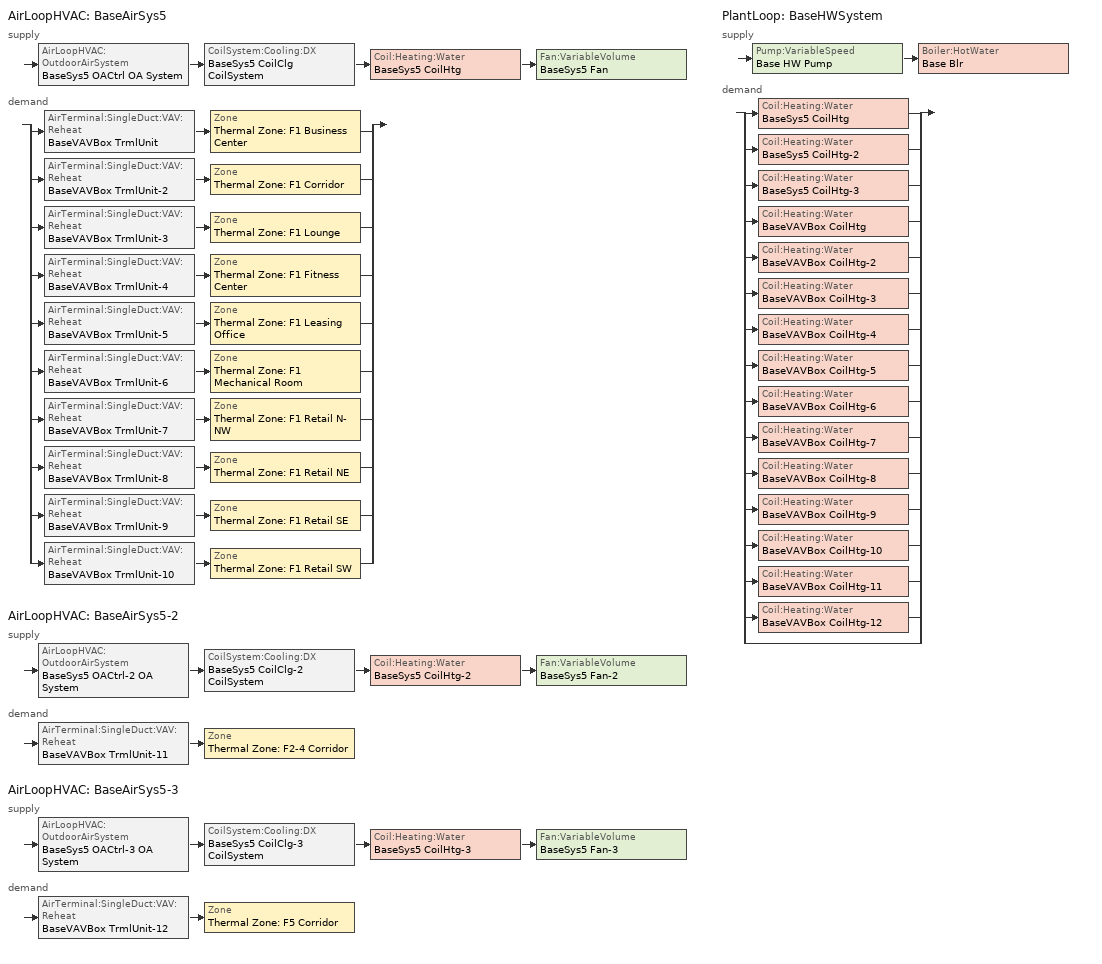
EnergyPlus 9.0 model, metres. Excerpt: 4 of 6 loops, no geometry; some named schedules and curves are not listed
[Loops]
AirLoopHVAC 'BaseAirSys5'
 supply: AirLoopHVAC:OutdoorAirSystem 'BaseSys5 OACtrl OA System' > CoilSystem:Cooling:DX 'BaseSys5 CoilClg CoilSystem' > Coil:Heating:Water 'BaseSys5 CoilHtg' > Fan:VariableVolume 'BaseSys5 Fan'
 demand: split
  | AirTerminal:SingleDuct:VAV:Reheat 'BaseVAVBox TrmlUnit' > Zone 'Thermal Zone: F1 Business Center'
  | AirTerminal:SingleDuct:VAV:Reheat 'BaseVAVBox TrmlUnit-2' > Zone 'Thermal Zone: F1 Corridor'
  | AirTerminal:SingleDuct:VAV:Reheat 'BaseVAVBox TrmlUnit-3' > Zone 'Thermal Zone: F1 Lounge'
  | AirTerminal:SingleDuct:VAV:Reheat 'BaseVAVBox TrmlUnit-4' > Zone 'Thermal Zone: F1 Fitness Center'
  | AirTerminal:SingleDuct:VAV:Reheat 'BaseVAVBox TrmlUnit-5' > Zone 'Thermal Zone: F1 Leasing Office'
  | AirTerminal:SingleDuct:VAV:Reheat 'BaseVAVBox TrmlUnit-6' > Zone 'Thermal Zone: F1 Mechanical Room'
  | AirTerminal:SingleDuct:VAV:Reheat 'BaseVAVBox TrmlUnit-7' > Zone 'Thermal Zone: F1 Retail N-NW'
  | AirTerminal:SingleDuct:VAV:Reheat 'BaseVAVBox TrmlUnit-8' > Zone 'Thermal Zone: F1 Retail NE'
  | AirTerminal:SingleDuct:VAV:Reheat 'BaseVAVBox TrmlUnit-9' > Zone 'Thermal Zone: F1 Retail SE'
  | AirTerminal:SingleDuct:VAV:Reheat 'BaseVAVBox TrmlUnit-10' > Zone 'Thermal Zone: F1 Retail SW'
AirLoopHVAC 'BaseAirSys5-2'
 supply: AirLoopHVAC:OutdoorAirSystem 'BaseSys5 OACtrl-2 OA System' > CoilSystem:Cooling:DX 'BaseSys5 CoilClg-2 CoilSystem' > Coil:Heating:Water 'BaseSys5 CoilHtg-2' > Fan:VariableVolume 'BaseSys5 Fan-2'
 demand: AirTerminal:SingleDuct:VAV:Reheat 'BaseVAVBox TrmlUnit-11' > Zone 'Thermal Zone: F2-4 Corridor'
AirLoopHVAC 'BaseAirSys5-3'
 supply: AirLoopHVAC:OutdoorAirSystem 'BaseSys5 OACtrl-3 OA System' > CoilSystem:Cooling:DX 'BaseSys5 CoilClg-3 CoilSystem' > Coil:Heating:Water 'BaseSys5 CoilHtg-3' > Fan:VariableVolume 'BaseSys5 Fan-3'
 demand: AirTerminal:SingleDuct:VAV:Reheat 'BaseVAVBox TrmlUnit-12' > Zone 'Thermal Zone: F5 Corridor'
PlantLoop 'BaseHWSystem'
 supply: Pump:VariableSpeed 'Base HW Pump' > Boiler:HotWater 'Base Blr'
 demand: split
  | Coil:Heating:Water 'BaseSys5 CoilHtg'
  | Coil:Heating:Water 'BaseSys5 CoilHtg-2'
  | Coil:Heating:Water 'BaseSys5 CoilHtg-3'
  | Coil:Heating:Water 'BaseVAVBox CoilHtg'
  | Coil:Heating:Water 'BaseVAVBox CoilHtg-2'
  | Coil:Heating:Water 'BaseVAVBox CoilHtg-3'
  | Coil:Heating:Water 'BaseVAVBox CoilHtg-4'
  | Coil:Heating:Water 'BaseVAVBox CoilHtg-5'
  | Coil:Heating:Water 'BaseVAVBox CoilHtg-6'
  | Coil:Heating:Water 'BaseVAVBox CoilHtg-7'
  | Coil:Heating:Water 'BaseVAVBox CoilHtg-8'
  | Coil:Heating:Water 'BaseVAVBox CoilHtg-9'
  | Coil:Heating:Water 'BaseVAVBox CoilHtg-10'
  | Coil:Heating:Water 'BaseVAVBox CoilHtg-11'
  | Coil:Heating:Water 'BaseVAVBox CoilHtg-12'
  | bypass
[ZoneControl:Thermostat] Control Object Type 1=ThermostatSetpoint:DualSetpoint
Name | Zone or ZoneList | Control Type Schedule | Control Name 1
Thermal Zone: F1 Business Center Thermostat | Thermal Zone: F1 Business Center | Thermal Zone: F1 Business Center Thermostat Schedule | Thermal Zone: F1 Business Center Thermostat
Thermal Zone: F1 Corridor Thermostat | Thermal Zone: F1 Corridor | Thermal Zone: F1 Corridor Thermostat Schedule | Thermal Zone: F1 Corridor Thermostat
Thermal Zone: F1 Fitness Center Thermostat | Thermal Zone: F1 Fitness Center | Thermal Zone: F1 Fitness Center Thermostat Schedule | Thermal Zone: F1 Fitness Center Thermostat
Thermal Zone: F1 Leasing Office Thermostat | Thermal Zone: F1 Leasing Office | Thermal Zone: F1 Leasing Office Thermostat Schedule | Thermal Zone: F1 Leasing Office Thermostat
Thermal Zone: F1 Lounge Thermostat | Thermal Zone: F1 Lounge | Thermal Zone: F1 Lounge Thermostat Schedule | Thermal Zone: F1 Lounge Thermostat
Thermal Zone: F1 Mechanical Room Thermostat | Thermal Zone: F1 Mechanical Room | Thermal Zone: F1 Mechanical Room Thermostat Schedule | Thermal Zone: F1 Mechanical Room Thermostat
Thermal Zone: F1 Retail N-NW Thermostat | Thermal Zone: F1 Retail N-NW | Thermal Zone: F1 Retail N-NW Thermostat Schedule | Thermal Zone: F1 Retail N-NW Thermostat
Thermal Zone: F1 Retail NE Thermostat | Thermal Zone: F1 Retail NE | Thermal Zone: F1 Retail NE Thermostat Schedule | Thermal Zone: F1 Retail NE Thermostat
Thermal Zone: F1 Retail SE Thermostat | Thermal Zone: F1 Retail SE | Thermal Zone: F1 Retail SE Thermostat Schedule | Thermal Zone: F1 Retail SE Thermostat
Thermal Zone: F1 Retail SW Thermostat | Thermal Zone: F1 Retail SW | Thermal Zone: F1 Retail SW Thermostat Schedule | Thermal Zone: F1 Retail SW Thermostat
Thermal Zone: F2-4 Corridor Thermostat | Thermal Zone: F2-4 Corridor | Thermal Zone: F2-4 Corridor Thermostat Schedule | Thermal Zone: F2-4 Corridor Thermostat
Thermal Zone: F5 Corridor Thermostat | Thermal Zone: F5 Corridor | Thermal Zone: F5 Corridor Thermostat Schedule | Thermal Zone: F5 Corridor Thermostat
[ThermostatSetpoint:DualSetpoint]
Name | Heating Setpoint Temperature Schedule | Cooling Setpoint Temperature Schedule
Thermal Zone: F1 Business Center Thermostat; Thermal Zone: F1 Corridor Thermostat; Thermal Zone: F1 Fitness Center Thermostat; Thermal Zone: F1 Leasing Office Thermostat; Thermal Zone: F1 Lounge Thermostat; Thermal Zone: F1 Mechanical Room Thermostat; Thermal Zone: F1 Retail N-NW Thermostat; Thermal Zone: F1 Retail NE Thermostat; Thermal Zone: F1 Retail SE Thermostat; Thermal Zone: F1 Retail SW Thermostat | RetailHtgSetpt | RetailClgSetpt
Thermal Zone: F2-4 Corridor Thermostat; Thermal Zone: F5 Corridor Thermostat | OfficeHtgSetpt | OfficeClgSetpt
[AirTerminal:SingleDuct:VAV:Reheat] Availability Schedule=Always On; Maximum Air Flow Rate {m3/s}=Autosize; Zone Minimum Air Flow Input Method=FixedFlowRate; Constant Minimum Air Flow Fraction=0.3; Maximum Hot Water or Steam Flow Rate {m3/s}=Autosize; Minimum Hot Water or Steam Flow Rate {m3/s}=0; Convergence Tolerance=0.001; Damper Heating Action=Reverse; Maximum Flow Fraction During Reheat=0.5; Maximum Reheat Air Temperature {C}=35
Name | Fixed Minimum Air Flow Rate {m3/s} | Reheat Coil
BaseVAVBox TrmlUnit | 0.0849505 | BaseVAVBox CoilHtg
BaseVAVBox TrmlUnit-2 | 0.130611 | BaseVAVBox CoilHtg-2
BaseVAVBox TrmlUnit-4 | 0.212376 | BaseVAVBox CoilHtg-4
BaseVAVBox TrmlUnit-5 | 0.0244233 | BaseVAVBox CoilHtg-5
BaseVAVBox TrmlUnit-3 | 0.247772 | BaseVAVBox CoilHtg-3
BaseVAVBox TrmlUnit-6 | 0.0305822 | BaseVAVBox CoilHtg-6
BaseVAVBox TrmlUnit-7 | 0.706151 | BaseVAVBox CoilHtg-7
BaseVAVBox TrmlUnit-8 | 0.509703 | BaseVAVBox CoilHtg-8
BaseVAVBox TrmlUnit-9 | 0.339802 | BaseVAVBox CoilHtg-9
BaseVAVBox TrmlUnit-10 | 0.522446 | BaseVAVBox CoilHtg-10
BaseVAVBox TrmlUnit-11 | 0.57023 | BaseVAVBox CoilHtg-11
BaseVAVBox TrmlUnit-12 | 0.190077 | BaseVAVBox CoilHtg-12
[Coil:Heating:Water] Availability Schedule=Always On Discrete; U-Factor Times Area Value {W/K}=Autosize; Maximum Water Flow Rate {m3/s}=Autosize; Performance Input Method=UFactorTimesAreaAndDesignWaterFlowRate; Rated Capacity {W}=Autosize; Rated Inlet Water Temperature {C}=82.2; Rated Inlet Air Temperature {C}=16.6; Rated Outlet Water Temperature {C}=71.1; Rated Outlet Air Temperature {C}=32.2; Rated Ratio for Air and Water Convection=0.5
BaseVAVBox CoilHtg; BaseVAVBox CoilHtg-2; BaseVAVBox CoilHtg-4; BaseVAVBox CoilHtg-5; BaseVAVBox CoilHtg-3; BaseVAVBox CoilHtg-6; BaseVAVBox CoilHtg-7; BaseVAVBox CoilHtg-8; BaseVAVBox CoilHtg-9; BaseVAVBox CoilHtg-10; BaseVAVBox CoilHtg-11; BaseVAVBox CoilHtg-12; BaseSys5 CoilHtg; BaseSys5 CoilHtg-2; BaseSys5 CoilHtg-3
[Zone equipment]
Thermal Zone: F1 Business Center: BaseVAVBox TrmlUnit
Thermal Zone: F1 Corridor: BaseVAVBox TrmlUnit-2
Thermal Zone: F1 Fitness Center: BaseVAVBox TrmlUnit-4
Thermal Zone: F1 Leasing Office: BaseVAVBox TrmlUnit-5
Thermal Zone: F1 Lounge: BaseVAVBox TrmlUnit-3
Thermal Zone: F1 Mechanical Room: BaseVAVBox TrmlUnit-6
Thermal Zone: F1 Retail N-NW: BaseVAVBox TrmlUnit-7
Thermal Zone: F1 Retail NE: BaseVAVBox TrmlUnit-8
Thermal Zone: F1 Retail SE: BaseVAVBox TrmlUnit-9
Thermal Zone: F1 Retail SW: BaseVAVBox TrmlUnit-10
Thermal Zone: F2-4 Corridor: BaseVAVBox TrmlUnit-11
Thermal Zone: F5 Corridor: BaseVAVBox TrmlUnit-12
[Sizing:Zone] Zone Cooling Design Supply Air Temperature Input Method=TemperatureDifference; Zone Cooling Design Supply Air Temperature {C}=14; Zone Heating Design Supply Air Temperature Input Method=TemperatureDifference; Zone Heating Design Supply Air Temperature {C}=40; Zone Heating Design Supply Air Temperature Difference {deltaC}=13.8889; Zone Cooling Design Supply Air Humidity Ratio {kgWater/kgDryAir}=0.0085; Zone Heating Design Supply Air Humidity Ratio {kgWater/kgDryAir}=0.008; Zone Heating Sizing Factor=1; Zone Cooling Sizing Factor=1; Cooling Design Air Flow Method=DesignDay; Cooling Design Air Flow Rate {m3/s}=0; Cooling Minimum Air Flow per Zone Floor Area {m3/s-m2}=0; Cooling Minimum Air Flow {m3/s}=0; Cooling Minimum Air Flow Fraction=0; Heating Design Air Flow Method=DesignDayWithLimit; Heating Design Air Flow Rate {m3/s}=0; Heating Maximum Air Flow per Zone Floor Area {m3/s-m2}=0; Heating Maximum Air Flow {m3/s}=0; Heating Maximum Air Flow Fraction=0.5; Account for Dedicated Outdoor Air System=No
Name | Zone Cooling Design Supply Air Temperature Difference {deltaC} | Design Specification Outdoor Air Object | Design Specification Zone Air Distribution Object
Thermal Zone: F1 Business Center | 11.1111 | Thermal Zone: F1 Business Center Design Specification Outdoor Air | Thermal Zone: F1 Business Center Design Spec Zone Air Dist
Thermal Zone: F1 Corridor | 11.1111 | Thermal Zone: F1 Corridor Design Specification Outdoor Air | Thermal Zone: F1 Corridor Design Spec Zone Air Dist
Thermal Zone: F1 Fitness Center | 11.1111 | Thermal Zone: F1 Fitness Center Design Specification Outdoor Air | Thermal Zone: F1 Fitness Center Design Spec Zone Air Dist
Thermal Zone: F1 Leasing Office | 11.1111 | Thermal Zone: F1 Leasing Office Design Specification Outdoor Air | Thermal Zone: F1 Leasing Office Design Spec Zone Air Dist
Thermal Zone: F1 Lounge | 11.1111 | Thermal Zone: F1 Lounge Design Specification Outdoor Air | Thermal Zone: F1 Lounge Design Spec Zone Air Dist
Thermal Zone: F1 Mechanical Room | 8.33333 | Thermal Zone: F1 Mechanical Room Design Specification Outdoor Air | Thermal Zone: F1 Mechanical Room Design Spec Zone Air Dist
Thermal Zone: F1 Retail N-NW | 11.1111 | Thermal Zone: F1 Retail N-NW Design Specification Outdoor Air | Thermal Zone: F1 Retail N-NW Design Spec Zone Air Dist
Thermal Zone: F1 Retail NE | 11.1111 | Thermal Zone: F1 Retail NE Design Specification Outdoor Air | Thermal Zone: F1 Retail NE Design Spec Zone Air Dist
Thermal Zone: F1 Retail SE | 11.1111 | Thermal Zone: F1 Retail SE Design Specification Outdoor Air | Thermal Zone: F1 Retail SE Design Spec Zone Air Dist
Thermal Zone: F1 Retail SW | 11.1111 | Thermal Zone: F1 Retail SW Design Specification Outdoor Air | Thermal Zone: F1 Retail SW Design Spec Zone Air Dist
Thermal Zone: F2-4 Corridor | 11.1111 | Thermal Zone: F2-4 Corridor Design Specification Outdoor Air | Thermal Zone: F2-4 Corridor Design Spec Zone Air Dist
Thermal Zone: F5 Corridor | 11.1111 | Thermal Zone: F5 Corridor Design Specification Outdoor Air | Thermal Zone: F5 Corridor Design Spec Zone Air Dist
[DesignSpecification:ZoneAirDistribution] Zone Air Distribution Effectiveness in Cooling Mode=1; Zone Air Distribution Effectiveness in Heating Mode=1
Thermal Zone: F1 Business Center Design Spec Zone Air Dist; Thermal Zone: F1 Corridor Design Spec Zone Air Dist; Thermal Zone: F1 Fitness Center Design Spec Zone Air Dist; Thermal Zone: F1 Leasing Office Design Spec Zone Air Dist; Thermal Zone: F1 Lounge Design Spec Zone Air Dist; Thermal Zone: F1 Mechanical Room Design Spec Zone Air Dist; Thermal Zone: F1 Retail N-NW Design Spec Zone Air Dist; Thermal Zone: F1 Retail NE Design Spec Zone Air Dist; Thermal Zone: F1 Retail SE Design Spec Zone Air Dist; Thermal Zone: F1 Retail SW Design Spec Zone Air Dist; Thermal Zone: F2-4 Corridor Design Spec Zone Air Dist; Thermal Zone: F5 Corridor Design Spec Zone Air Dist
[Controller:MechanicalVentilation] Demand Controlled Ventilation=No; System Outdoor Air Method=ZoneSum
BaseSys5 OACtrl Mech Vent Controller: Availability Schedule=BaseSys5 OACtrl Schedule; Zone Name 1=Thermal Zone: F1 Business Center; Design Specification Outdoor Air Object Name 1=Thermal Zone: F1 Business Center Design Specification Outdoor Air; Design Specification Zone Air Distribution Object Name 1=Thermal Zone: F1 Business Center Design Spec Zone Air Dist; Zone Name 2=Thermal Zone: F1 Corridor; Design Specification Outdoor Air Object Name 2=Thermal Zone: F1 Corridor Design Specification Outdoor Air; Design Specification Zone Air Distribution Object Name 2=Thermal Zone: F1 Corridor Design Spec Zone Air Dist; Zone Name 3=Thermal Zone: F1 Fitness Center; Design Specification Outdoor Air Object Name 3=Thermal Zone: F1 Fitness Center Design Specification Outdoor Air; Design Specification Zone Air Distribution Object Name 3=Thermal Zone: F1 Fitness Center Design Spec Zone Air Dist; Zone Name 4=Thermal Zone: F1 Leasing Office; Design Specification Outdoor Air Object Name 4=Thermal Zone: F1 Leasing Office Design Specification Outdoor Air; Design Specification Zone Air Distribution Object Name 4=Thermal Zone: F1 Leasing Office Design Spec Zone Air Dist; Zone Name 5=Thermal Zone: F1 Lounge; Design Specification Outdoor Air Object Name 5=Thermal Zone: F1 Lounge Design Specification Outdoor Air; Design Specification Zone Air Distribution Object Name 5=Thermal Zone: F1 Lounge Design Spec Zone Air Dist; Zone Name 6=Thermal Zone: F1 Mechanical Room; Design Specification Outdoor Air Object Name 6=Thermal Zone: F1 Mechanical Room Design Specification Outdoor Air; Design Specification Zone Air Distribution Object Name 6=Thermal Zone: F1 Mechanical Room Design Spec Zone Air Dist; Zone Name 7=Thermal Zone: F1 Retail N-NW; Design Specification Outdoor Air Object Name 7=Thermal Zone: F1 Retail N-NW Design Specification Outdoor Air; Design Specification Zone Air Distribution Object Name 7=Thermal Zone: F1 Retail N-NW Design Spec Zone Air Dist; Zone Name 8=Thermal Zone: F1 Retail NE; Design Specification Outdoor Air Object Name 8=Thermal Zone: F1 Retail NE Design Specification Outdoor Air; Design Specification Zone Air Distribution Object Name 8=Thermal Zone: F1 Retail NE Design Spec Zone Air Dist; Zone Name 9=Thermal Zone: F1 Retail SE; Design Specification Outdoor Air Object Name 9=Thermal Zone: F1 Retail SE Design Specification Outdoor Air; Design Specification Zone Air Distribution Object Name 9=Thermal Zone: F1 Retail SE Design Spec Zone Air Dist; Zone Name 10=Thermal Zone: F1 Retail SW; Design Specification Outdoor Air Object Name 10=Thermal Zone: F1 Retail SW Design Specification Outdoor Air; Design Specification Zone Air Distribution Object Name 10=Thermal Zone: F1 Retail SW Design Spec Zone Air Dist
BaseSys5 OACtrl-2 Mech Vent Controller: Availability Schedule=BaseSys5 OACtrl-2 Schedule; Zone Name 1=Thermal Zone: F2-4 Corridor; Design Specification Outdoor Air Object Name 1=Thermal Zone: F2-4 Corridor Design Specification Outdoor Air; Design Specification Zone Air Distribution Object Name 1=Thermal Zone: F2-4 Corridor Design Spec Zone Air Dist
BaseSys5 OACtrl-3 Mech Vent Controller: Availability Schedule=BaseSys5 OACtrl-3 Schedule; Zone Name 1=Thermal Zone: F5 Corridor; Design Specification Outdoor Air Object Name 1=Thermal Zone: F5 Corridor Design Specification Outdoor Air; Design Specification Zone Air Distribution Object Name 1=Thermal Zone: F5 Corridor Design Spec Zone Air Dist
[DesignSpecification:OutdoorAir] Outdoor Air Method=Maximum; Outdoor Air Flow per Person {m3/s-person}=0; Outdoor Air Flow per Zone {m3/s}=0; Outdoor Air Flow Air Changes per Hour {1/hr}=0
Name | Outdoor Air Flow per Zone Floor Area {m3/s-m2}
Thermal Zone: F1 Business Center Design Specification Outdoor Air; Thermal Zone: F1 Fitness Center Design Specification Outdoor Air; Thermal Zone: F1 Lounge Design Specification Outdoor Air | 0.00254
Thermal Zone: F1 Corridor Design Specification Outdoor Air | 0.000732236
Thermal Zone: F1 Leasing Office Design Specification Outdoor Air; Thermal Zone: F1 Mechanical Room Design Specification Outdoor Air | 0.000762
Thermal Zone: F1 Retail N-NW Design Specification Outdoor Air; Thermal Zone: F1 Retail NE Design Specification Outdoor Air; Thermal Zone: F1 Retail SE Design Specification Outdoor Air; Thermal Zone: F1 Retail SW Design Specification Outdoor Air | 0.00127
Thermal Zone: F2-4 Corridor Design Specification Outdoor Air; Thermal Zone: F5 Corridor Design Specification Outdoor Air | 0.000741294
[Fan:ZoneExhaust] Flow Fraction Schedule=On; System Availability Manager Coupling Mode=Decoupled
Name | Availability Schedule | Fan Total Efficiency | Pressure Rise {Pa} | Maximum Flow Rate {m3/s} | Balanced Exhaust Fraction Schedule
Thermal Zone: F2-4 1-Bed Core East BaseExhFan; Thermal Zone: F2-4 1-Bed Core West BaseExhFan | ResidentialLivingHVACAvail | 0.55575 | 0.00249089 | 0.10364 | Off
Thermal Zone: F2-4 1-Bed Core N BaseExhFan; Thermal Zone: F5 2-Bed Core NE-NW BaseExhFan | ResidentialLivingHVACAvail | 0.55575 | 0.00249089 | 0.0518198 | Off
Thermal Zone: F2-4 1-Bed North BaseExhFan | ResidentialLivingHVACAvail | 0.55575 | 0.00249089 | 0.264196 | Off
Thermal Zone: F2-4 2-Bed Core NE-NW BaseExhFan | ResidentialLivingHVACAvail | 0.55575 | 0.00249089 | 0.155459 | Off
Thermal Zone: F2-4 2-Bed East BaseExhFan; Thermal Zone: F2-4 2-Bed West BaseExhFan | ResidentialLivingHVACAvail | 0.55575 | 0.00249089 | 0.233189 | Off
Thermal Zone: F2-4 3-Bed NE BaseExhFan; Thermal Zone: F2-4 3-Bed NW BaseExhFan | ResidentialLivingHVACAvail | 0.55575 | 0.00249089 | 0.102365 | Off
Thermal Zone: F2-4 Studio SE BaseExhFan; Thermal Zone: F2-4 Studio SW BaseExhFan | ResidentialLivingHVACAvail | 0.55575 | 0.00249089 | 0.0441743 | Off
Thermal Zone: F5 1-Bed Core East BaseExhFan; Thermal Zone: F5 1-Bed Core West BaseExhFan | ResidentialLivingHVACAvail | 0.55575 | 0.00249089 | 0.0345466 | Off
Thermal Zone: F5 1-Bed Core N BaseExhFan | ResidentialLivingHVACAvail | 0.55575 | 0.00249089 | 0.0172733 | Off
Thermal Zone: F5 1-Bed North BaseExhFan | ResidentialLivingHVACAvail | 0.55575 | 0.00249089 | 0.0880654 | Off
Thermal Zone: F5 2-Bed East BaseExhFan; Thermal Zone: F5 2-Bed West BaseExhFan | ResidentialLivingHVACAvail | 0.55575 | 0.00249089 | 0.0777297 | Off
Thermal Zone: F5 3-Bed NE BaseExhFan; Thermal Zone: F5 3-Bed NW BaseExhFan | ResidentialLivingHVACAvail | 0.55575 | 0.00249089 | 0.0341218 | Off
Thermal Zone: F5 Studio SE BaseExhFan; Thermal Zone: F5 Studio SW BaseExhFan | ResidentialLivingHVACAvail | 0.55575 | 0.00249089 | 0.0147248 | Off
Thermal Zone: Parking Garage PropExhFan | ParkingHVACAvail | 0.6045 | 1931.5 | 9.8755 | On
[ZoneHVAC:PackagedTerminalAirConditioner] Availability Schedule=ResidentialLivingHVACAvail; Cooling Supply Air Flow Rate {m3/s}=Autosize; Heating Supply Air Flow Rate {m3/s}=Autosize; No Load Supply Air Flow Rate {m3/s}=Autosize; Cooling Outdoor Air Flow Rate {m3/s}=0; Heating Outdoor Air Flow Rate {m3/s}=0; No Load Outdoor Air Flow Rate {m3/s}=0; Fan Placement=DrawThrough
Name | Supply Air Fan | Heating Coil | Cooling Coil
BaseZnSys1-3 | BaseSys1 Fan-3 | BaseSys1 CoilHtg-3 | BaseSys1 CoilClg-3
BaseZnSys1 | BaseSys1 Fan | BaseSys1 CoilHtg | BaseSys1 CoilClg
BaseZnSys1-2 | BaseSys1 Fan-2 | BaseSys1 CoilHtg-2 | BaseSys1 CoilClg-2
BaseZnSys1-4 | BaseSys1 Fan-4 | BaseSys1 CoilHtg-4 | BaseSys1 CoilClg-4
BaseZnSys1-5 | BaseSys1 Fan-5 | BaseSys1 CoilHtg-5 | BaseSys1 CoilClg-5
BaseZnSys1-6 | BaseSys1 Fan-6 | BaseSys1 CoilHtg-6 | BaseSys1 CoilClg-6
BaseZnSys1-7 | BaseSys1 Fan-7 | BaseSys1 CoilHtg-7 | BaseSys1 CoilClg-7
BaseZnSys1-8 | BaseSys1 Fan-8 | BaseSys1 CoilHtg-8 | BaseSys1 CoilClg-8
BaseZnSys1-9 | BaseSys1 Fan-9 | BaseSys1 CoilHtg-9 | BaseSys1 CoilClg-9
BaseZnSys1-10 | BaseSys1 Fan-10 | BaseSys1 CoilHtg-10 | BaseSys1 CoilClg-10
BaseZnSys1-11 | BaseSys1 Fan-11 | BaseSys1 CoilHtg-11 | BaseSys1 CoilClg-11
BaseZnSys1-14 | BaseSys1 Fan-14 | BaseSys1 CoilHtg-14 | BaseSys1 CoilClg-14
BaseZnSys1-12 | BaseSys1 Fan-12 | BaseSys1 CoilHtg-12 | BaseSys1 CoilClg-12
BaseZnSys1-13 | BaseSys1 Fan-13 | BaseSys1 CoilHtg-13 | BaseSys1 CoilClg-13
BaseZnSys1-15 | BaseSys1 Fan-15 | BaseSys1 CoilHtg-15 | BaseSys1 CoilClg-15
BaseZnSys1-16 | BaseSys1 Fan-16 | BaseSys1 CoilHtg-16 | BaseSys1 CoilClg-16
BaseZnSys1-17 | BaseSys1 Fan-17 | BaseSys1 CoilHtg-17 | BaseSys1 CoilClg-17
BaseZnSys1-18 | BaseSys1 Fan-18 | BaseSys1 CoilHtg-18 | BaseSys1 CoilClg-18
BaseZnSys1-19 | BaseSys1 Fan-19 | BaseSys1 CoilHtg-19 | BaseSys1 CoilClg-19
BaseZnSys1-20 | BaseSys1 Fan-20 | BaseSys1 CoilHtg-20 | BaseSys1 CoilClg-20
BaseZnSys1-21 | BaseSys1 Fan-21 | BaseSys1 CoilHtg-21 | BaseSys1 CoilClg-21
BaseZnSys1-22 | BaseSys1 Fan-22 | BaseSys1 CoilHtg-22 | BaseSys1 CoilClg-22
[Fan:OnOff] Availability Schedule=Always On; Fan Total Efficiency=1; Pressure Rise {Pa}=0.00249089; Maximum Flow Rate {m3/s}=Autosize; Motor Efficiency=1; Motor In Airstream Fraction=1
Name | Fan Power Ratio Function of Speed Ratio Curve | Fan Efficiency Ratio Function of Speed Ratio Curve
BaseSys1 Fan-3 | Fan On Off Power Curve 2 | Fan On Off Efficiency Curve 2
BaseSys1 Fan | Fan On Off Power Curve | Fan On Off Efficiency Curve
BaseSys1 Fan-2 | Fan On Off Power Curve 1 | Fan On Off Efficiency Curve 1
BaseSys1 Fan-4 | Fan On Off Power Curve 3 | Fan On Off Efficiency Curve 3
BaseSys1 Fan-5 | Fan On Off Power Curve 4 | Fan On Off Efficiency Curve 4
BaseSys1 Fan-6 | Fan On Off Power Curve 5 | Fan On Off Efficiency Curve 5
BaseSys1 Fan-7 | Fan On Off Power Curve 6 | Fan On Off Efficiency Curve 6
BaseSys1 Fan-8 | Fan On Off Power Curve 7 | Fan On Off Efficiency Curve 7
BaseSys1 Fan-9 | Fan On Off Power Curve 8 | Fan On Off Efficiency Curve 8
BaseSys1 Fan-10 | Fan On Off Power Curve 9 | Fan On Off Efficiency Curve 9
BaseSys1 Fan-11 | Fan On Off Power Curve 10 | Fan On Off Efficiency Curve 10
BaseSys1 Fan-14 | Fan On Off Power Curve 13 | Fan On Off Efficiency Curve 13
BaseSys1 Fan-12 | Fan On Off Power Curve 11 | Fan On Off Efficiency Curve 11
BaseSys1 Fan-13 | Fan On Off Power Curve 12 | Fan On Off Efficiency Curve 12
BaseSys1 Fan-15 | Fan On Off Power Curve 14 | Fan On Off Efficiency Curve 14
BaseSys1 Fan-16 | Fan On Off Power Curve 15 | Fan On Off Efficiency Curve 15
BaseSys1 Fan-17 | Fan On Off Power Curve 16 | Fan On Off Efficiency Curve 16
BaseSys1 Fan-18 | Fan On Off Power Curve 17 | Fan On Off Efficiency Curve 17
BaseSys1 Fan-19 | Fan On Off Power Curve 18 | Fan On Off Efficiency Curve 18
BaseSys1 Fan-20 | Fan On Off Power Curve 19 | Fan On Off Efficiency Curve 19
BaseSys1 Fan-21 | Fan On Off Power Curve 20 | Fan On Off Efficiency Curve 20
BaseSys1 Fan-22 | Fan On Off Power Curve 21 | Fan On Off Efficiency Curve 21
[Coil:Heating:Fuel] Availability Schedule=Always On; Fuel Type=NaturalGas; Burner Efficiency=0.8; Nominal Capacity {W}=AutoSize; Parasitic Electric Load {W}=0; Part Load Fraction Correlation Curve=CoilHtgFurnFIRRatio_fQRatio; Parasitic Fuel Load {W}=0
BaseSys1 CoilHtg-3; BaseSys1 CoilHtg; BaseSys1 CoilHtg-2; BaseSys1 CoilHtg-4; BaseSys1 CoilHtg-5; BaseSys1 CoilHtg-6; BaseSys1 CoilHtg-7; BaseSys1 CoilHtg-8; BaseSys1 CoilHtg-9; BaseSys1 CoilHtg-10; BaseSys1 CoilHtg-11; BaseSys1 CoilHtg-14; BaseSys1 CoilHtg-12; BaseSys1 CoilHtg-13; BaseSys1 CoilHtg-15; BaseSys1 CoilHtg-16; BaseSys1 CoilHtg-17; BaseSys1 CoilHtg-18; BaseSys1 CoilHtg-19; BaseSys1 CoilHtg-20; BaseSys1 CoilHtg-21; BaseSys1 CoilHtg-22
[Coil:Cooling:DX:SingleSpeed] Availability Schedule=Always On Discrete; Gross Rated Total Cooling Capacity {W}=Autosize; Gross Rated Sensible Heat Ratio=Autosize; Gross Rated Cooling COP {W/W}=3; Rated Air Flow Rate {m3/s}=Autosize; Rated Evaporator Fan Power Per Volume Flow Rate {W/(m3/s)}=773.3; Total Cooling Capacity Function of Temperature Curve=CoilClgDXQRatio_fTwbToadbSI; Total Cooling Capacity Function of Flow Fraction Curve=CoilClgDXSnglQRatio_fCFMRatio; Energy Input Ratio Function of Flow Fraction Curve=CoilClgDXSnglEIRRatio_fCFMRatio; Condenser Type=AirCooled; Evaporative Condenser Effectiveness=0; Evaporative Condenser Air Flow Rate {m3/s}=Autosize; Evaporative Condenser Pump Rated Power Consumption {W}=Autosize; Crankcase Heater Capacity {W}=0; Maximum Outdoor Dry-Bulb Temperature for Crankcase Heater Operation {C}=0; Basin Heater Capacity {W/K}=0; Basin Heater Setpoint Temperature {C}=10
Name | Energy Input Ratio Function of Temperature Curve | Part Load Fraction Correlation Curve
BaseSys1 CoilClg-3 | Curve Biquadratic 6 | Curve Quadratic 6
BaseSys1 CoilClg | Curve Biquadratic 4 | Curve Quadratic 4
BaseSys1 CoilClg-2 | Curve Biquadratic 5 | Curve Quadratic 5
BaseSys1 CoilClg-4 | Curve Biquadratic 7 | Curve Quadratic 7
BaseSys1 CoilClg-5 | Curve Biquadratic 8 | Curve Quadratic 8
BaseSys1 CoilClg-6 | Curve Biquadratic 9 | Curve Quadratic 9
BaseSys1 CoilClg-7 | Curve Biquadratic 10 | Curve Quadratic 10
BaseSys1 CoilClg-8 | Curve Biquadratic 11 | Curve Quadratic 11
BaseSys1 CoilClg-9 | Curve Biquadratic 12 | Curve Quadratic 12
BaseSys1 CoilClg-10 | Curve Biquadratic 13 | Curve Quadratic 13
BaseSys1 CoilClg-11 | Curve Biquadratic 14 | Curve Quadratic 14
BaseSys1 CoilClg-14 | Curve Biquadratic 17 | Curve Quadratic 17
BaseSys1 CoilClg-12 | Curve Biquadratic 15 | Curve Quadratic 15
BaseSys1 CoilClg-13 | Curve Biquadratic 16 | Curve Quadratic 16
BaseSys1 CoilClg-15 | Curve Biquadratic 18 | Curve Quadratic 18
BaseSys1 CoilClg-16 | Curve Biquadratic 19 | Curve Quadratic 19
BaseSys1 CoilClg-17 | Curve Biquadratic 20 | Curve Quadratic 20
BaseSys1 CoilClg-18 | Curve Biquadratic 21 | Curve Quadratic 21
BaseSys1 CoilClg-19 | Curve Biquadratic 22 | Curve Quadratic 22
BaseSys1 CoilClg-20 | Curve Biquadratic 23 | Curve Quadratic 23
BaseSys1 CoilClg-21 | Curve Biquadratic 24 | Curve Quadratic 24
BaseSys1 CoilClg-22 | Curve Biquadratic 25 | Curve Quadratic 25
BaseSys5 CoilClg | Curve Biquadratic 1 | Curve Quadratic 1
BaseSys5 CoilClg-2 | Curve Biquadratic 2 | Curve Quadratic 2
BaseSys5 CoilClg-3 | Curve Biquadratic 3 | Curve Quadratic 3
[AirLoopHVAC] Design Supply Air Flow Rate {m3/s}=AutoSize
BaseAirSys5; BaseAirSys5-2; BaseAirSys5-3
[Sizing:System] Type of Load to Size On=Sensible; Design Outdoor Air Flow Rate {m3/s}=Autosize; Central Heating Maximum System Air Flow Ratio=0.5; Preheat Design Temperature {C}=5.68434e-14; Preheat Design Humidity Ratio {kgWater/kgDryAir}=0; Precool Design Temperature {C}=5.68434e-14; Precool Design Humidity Ratio {kgWater/kgDryAir}=0; Central Cooling Design Supply Air Temperature {C}=12.7778; Central Heating Design Supply Air Temperature {C}=15.5556; Type of Zone Sum to Use=Coincident; 100% Outdoor Air in Cooling=No; 100% Outdoor Air in Heating=No; Central Cooling Design Supply Air Humidity Ratio {kgWater/kgDryAir}=0.0085; Central Heating Design Supply Air Humidity Ratio {kgWater/kgDryAir}=0.008; Cooling Supply Air Flow Rate Method=DesignDay; Cooling Supply Air Flow Rate {m3/s}=0; Cooling Supply Air Flow Rate Per Floor Area {m3/s-m2}=0.00996765; Cooling Fraction of Autosized Cooling Supply Air Flow Rate=1; Cooling Supply Air Flow Rate Per Unit Cooling Capacity {m3/s-W}=3.94755e-05; Heating Supply Air Flow Rate Method=DesignDay; Heating Supply Air Flow Rate {m3/s}=0; Heating Supply Air Flow Rate Per Floor Area {m3/s-m2}=0.00996765; Heating Fraction of Autosized Heating Supply Air Flow Rate=1; Heating Fraction of Autosized Cooling Supply Air Flow Rate=1; Heating Supply Air Flow Rate Per Unit Heating Capacity {m3/s-W}=3.15882e-05; System Outdoor Air Method=ZoneSum; Zone Maximum Outdoor Air Fraction=1; Cooling Design Capacity Method=CoolingDesignCapacity; Cooling Design Capacity {W}=Autosize; Cooling Design Capacity Per Floor Area {W/m2}=234.7; Fraction of Autosized Cooling Design Capacity=1; Heating Design Capacity Method=HeatingDesignCapacity; Heating Design Capacity {W}=Autosize; Heating Design Capacity Per Floor Area {W/m2}=157; Fraction of Autosized Heating Design Capacity=1; Central Cooling Capacity Control Method=OnOff
BaseAirSys5; BaseAirSys5-2; BaseAirSys5-3
[Controller:WaterCoil] Control Variable=Temperature; Action=Normal; Actuator Variable=Flow; Controller Convergence Tolerance {deltaC}=0.1; Maximum Actuated Flow {m3/s}=Autosize; Minimum Actuated Flow {m3/s}=0
Controller Water Coil 1; Controller Water Coil 2; Controller Water Coil 3
[Controller:OutdoorAir] Minimum Outdoor Air Flow Rate {m3/s}=0; Maximum Outdoor Air Flow Rate {m3/s}=Autosize; Economizer Control Type=NoEconomizer; Economizer Control Action Type=ModulateFlow; Economizer Maximum Limit Enthalpy {J/kg}=64000; Lockout Type=NoLockout; Minimum Limit Type=FixedMinimum; High Humidity Control=No; Control High Indoor Humidity Based on Outdoor Humidity Ratio=Yes; Heat Recovery Bypass Control Type=BypassWhenWithinEconomizerLimits
Name | Minimum Outdoor Air Schedule | Mechanical Ventilation Controller
BaseSys5 OACtrl | BaseSys5 OACtrl Schedule | BaseSys5 OACtrl Mech Vent Controller
BaseSys5 OACtrl-2 | BaseSys5 OACtrl-2 Schedule | BaseSys5 OACtrl-2 Mech Vent Controller
BaseSys5 OACtrl-3 | BaseSys5 OACtrl-3 Schedule | BaseSys5 OACtrl-3 Mech Vent Controller
[SetpointManager:MixedAir] Control Variable=Temperature
Name | Setpoint Node or NodeList
BaseSys5 OACtrl OA System Mixed Air Node OS Default SPM | BaseSys5 OACtrl OA System Mixed Air Node
BaseSys5 CoilClg Outlet Node OS Default SPM | BaseSys5 CoilClg Outlet Node
BaseSys5 CoilHtg Air Outlet Node OS Default SPM | BaseSys5 CoilHtg Air Outlet Node
BaseSys5 OACtrl-2 OA System Mixed Air Node OS Default SPM | BaseSys5 OACtrl-2 OA System Mixed Air Node
BaseSys5 CoilClg-2 Outlet Node OS Default SPM | BaseSys5 CoilClg-2 Outlet Node
BaseSys5 CoilHtg-2 Air Outlet Node OS Default SPM | BaseSys5 CoilHtg-2 Air Outlet Node
BaseSys5 OACtrl-3 OA System Mixed Air Node OS Default SPM | BaseSys5 OACtrl-3 OA System Mixed Air Node
BaseSys5 CoilClg-3 Outlet Node OS Default SPM | BaseSys5 CoilClg-3 Outlet Node
BaseSys5 CoilHtg-3 Air Outlet Node OS Default SPM | BaseSys5 CoilHtg-3 Air Outlet Node
[CoilSystem:Cooling:DX] Availability Schedule=Always On Discrete
Name | Cooling Coil
BaseSys5 CoilClg CoilSystem | BaseSys5 CoilClg
BaseSys5 CoilClg-2 CoilSystem | BaseSys5 CoilClg-2
BaseSys5 CoilClg-3 CoilSystem | BaseSys5 CoilClg-3
[Fan:VariableVolume] Fan Total Efficiency=1; Pressure Rise {Pa}=0.00249089; Maximum Flow Rate {m3/s}=AutoSize; Fan Power Minimum Flow Rate Input Method=FixedFlowRate; Fan Power Minimum Flow Fraction=0; Fan Power Minimum Air Flow Rate {m3/s}=0; Motor Efficiency=1; Motor In Airstream Fraction=1; Fan Power Coefficient 1=0.04076; Fan Power Coefficient 2=0.088045; Fan Power Coefficient 3=-0.072926; Fan Power Coefficient 4=0.94374; Fan Power Coefficient 5=0
Name | Availability Schedule
BaseSys5 Fan | RetailHVACAvail
BaseSys5 Fan-2; BaseSys5 Fan-3 | OfficeHVACAvail
[SetpointManager:Scheduled] Control Variable=Temperature
Name | Schedule | Setpoint Node or NodeList
Setpoint Manager Scheduled 2 | BaseAirSys5 Supply Air Temp Schedule | BaseSys5 Fan Outlet Node
Setpoint Manager Scheduled 3 | BaseAirSys5-2 Supply Air Temp Schedule | BaseSys5 Fan-2 Outlet Node
Setpoint Manager Scheduled 4 | BaseAirSys5-3 Supply Air Temp Schedule | BaseSys5 Fan-3 Outlet Node
Setpoint Manager Scheduled 1 | BaseHWSystem Supply Temp Schedule | BaseHWSystem Supply Mixer Outlet Node
[PlantLoop]
BaseHWSystem: Fluid Type=Water; Plant Equipment Operation Scheme=BaseHWSystem Operation Schemes; Maximum Loop Temperature {C}=100; Minimum Loop Temperature {C}=0; Maximum Loop Flow Rate {m3/s}=Autosize; Minimum Loop Flow Rate {m3/s}=0; Plant Loop Volume {m3}=Autocalculate; Load Distribution Scheme=Optimal; Plant Loop Demand Calculation Scheme=SingleSetpoint
[Sizing:Plant]
BaseHWSystem: Loop Type=Heating; Design Loop Exit Temperature {C}=82.2222; Loop Design Temperature Difference {deltaC}=22.2222; Sizing Option=NonCoincident; Zone Timesteps in Averaging Window=1; Coincident Sizing Factor Mode=None
[Pump:VariableSpeed]
Base HW Pump: Design Maximum Flow Rate {m3/s}=Autosize; Design Pump Head {Pa}=0; Design Power Consumption {W}=Autosize; Motor Efficiency=1; Fraction of Motor Inefficiencies to Fluid Stream=0; Coefficient 1 of the Part Load Performance Curve=0.0273; Coefficient 2 of the Part Load Performance Curve=-0.1317; Coefficient 3 of the Part Load Performance Curve=0.6642; Coefficient 4 of the Part Load Performance Curve=0.4445; Design Minimum Flow Rate {m3/s}=0; Pump Control Type=Intermittent; Skin Loss Radiative Fraction=0.5; Design Power Sizing Method=PowerPerFlowPerPressure; Design Electric Power per Unit Flow Rate {W/(m3/s)}=348701.1; Design Shaft Power per Unit Flow Rate per Unit Head=1.28205; Design Minimum Flow Rate Fraction=0
[Boiler:HotWater]
Base Blr: Fuel Type=NaturalGas; Nominal Capacity {W}=Autosize; Nominal Thermal Efficiency=0.8; Efficiency Curve Temperature Evaluation Variable=LeavingBoiler; Normalized Boiler Efficiency Curve=BlrHWBlrFIRRatio_fQRatioSI; Design Water Flow Rate {m3/s}=Autosize; Minimum Part Load Ratio=0; Maximum Part Load Ratio=1; Optimum Part Load Ratio=1; Water Outlet Upper Temperature Limit {C}=99; Boiler Flow Mode=LeavingSetpointModulated; Parasitic Electric Load {W}=0; Sizing Factor=1
[PlantEquipmentOperationSchemes]
BaseHWSystem Operation Schemes: Control Scheme Object Type 1=PlantEquipmentOperation:HeatingLoad; Control Scheme Name 1=BaseHWSystem Heating Operation Scheme; Control Scheme Schedule Name 1=Always On Discrete
[PlantEquipmentOperation:HeatingLoad]
BaseHWSystem Heating Operation Scheme: Load Range Lower Limit 1 {W}=0; Load Range Upper Limit 1 {W}=1000000000; Range Equipment List Name 1=BaseHWSystem Heating Equipment List
[PlantEquipmentList]
BaseHWSystem Heating Equipment List: Boiler:HotWater, Base Blr
[Schedule:Year]
RetailHtgSetpt: RetailHtgSetptWk, 1, 1, 12, 31
RetailClgSetpt: RetailClgSetptWk, 1, 1, 12, 31
Always On: Always On Week Rule - Jan1-Dec31, 1, 1, 12, 31
BaseSys5 OACtrl Schedule: BaseSys5 OACtrl Schedule Week 1, 1, 1, 12, 31
OfficeHtgSetpt: OfficeHtgSetptWk, 1, 1, 12, 31
OfficeClgSetpt: OfficeClgSetptWk, 1, 1, 12, 31
BaseSys5 OACtrl-2 Schedule: BaseSys5 OACtrl-2 Schedule Week 1, 1, 1, 12, 31
BaseSys5 OACtrl-3 Schedule: BaseSys5 OACtrl-3 Schedule Week 1, 1, 1, 12, 31
OfficeHVACAvail: OfficeHVACAvailWk, 1, 1, 12, 31
RetailHVACAvail: RetailHVACAvailWk, 1, 1, 12, 31
BaseAirSys5 Supply Air Temp Schedule: BaseAirSys5 Supply Air Temp Schedule Week Rule - Jan1-Dec31, 1, 1, 12, 31
BaseAirSys5-2 Supply Air Temp Schedule: BaseAirSys5-2 Supply Air Temp Schedule Week Rule - Jan1-Dec31, 1, 1, 12, 31
BaseAirSys5-3 Supply Air Temp Schedule: BaseAirSys5-3 Supply Air Temp Schedule Week Rule - Jan1-Dec31, 1, 1, 12, 31
BaseHWSystem Supply Temp Schedule: BaseHWSystem Supply Temp Schedule Week Rule - Jan1-Dec31, 1, 1, 12, 31
[Schedule:Week:Daily]
RetailHtgSetptWk: RetailHtgSetptSun, RetailHtgSetptWD, RetailHtgSetptWD, RetailHtgSetptWD, RetailHtgSetptWD, RetailHtgSetptWD, RetailHtgSetptSat, RetailHtgSetptSun, RetailHtgSetptWD, RetailHtgSetptWD, RetailHtgSetptSun, RetailHtgSetptSun
RetailClgSetptWk: RetailClgSetptSun, RetailClgSetptWD, RetailClgSetptWD, RetailClgSetptWD, RetailClgSetptWD, RetailClgSetptWD, RetailClgSetptSat, RetailClgSetptSun, RetailClgSetptWD, RetailClgSetptWD, RetailClgSetptSun, RetailClgSetptSun
Always On Week Rule - Jan1-Dec31: Schedule Day 2, Schedule Day 2, Schedule Day 2, Schedule Day 2, Schedule Day 2, Schedule Day 2, Schedule Day 2, Schedule Day 2, Schedule Day 2, Schedule Day 2, Schedule Day 2, Schedule Day 2
BaseSys5 OACtrl Schedule Week 1: BaseSys5 OACtrl Schedule Week 1 Sunday, BaseSys5 OACtrl Schedule Week 1 Monday, BaseSys5 OACtrl Schedule Week 1 Tuesday, BaseSys5 OACtrl Schedule Week 1 Wednesday, BaseSys5 OACtrl Schedule Week 1 Thursday, BaseSys5 OACtrl Schedule Week 1 Friday, BaseSys5 OACtrl Schedule Week 1 Saturday, BaseSys5 OACtrl Schedule Week 1 Holiday, BaseSys5 OACtrl Schedule Week 1 Summer, BaseSys5 OACtrl Schedule Week 1 Winter, BaseSys5 OACtrl Schedule Week 1 Custom 1, BaseSys5 OACtrl Schedule Week 1 Custom 2
OfficeHtgSetptWk: OfficeHtgSetptSun, OfficeHtgSetptWD, OfficeHtgSetptWD, OfficeHtgSetptWD, OfficeHtgSetptWD, OfficeHtgSetptWD, OfficeHtgSetptSat, OfficeHtgSetptSun, OfficeHtgSetptWD, OfficeHtgSetptWD, OfficeHtgSetptSun, OfficeHtgSetptSun
OfficeClgSetptWk: OfficeClgSetptSun, OfficeClgSetptWD, OfficeClgSetptWD, OfficeClgSetptWD, OfficeClgSetptWD, OfficeClgSetptWD, OfficeClgSetptSat, OfficeClgSetptSun, OfficeClgSetptWD, OfficeClgSetptWD, OfficeClgSetptSun, OfficeClgSetptSun
BaseSys5 OACtrl-2 Schedule Week 1: BaseSys5 OACtrl-2 Schedule Week 1 Sunday, BaseSys5 OACtrl-2 Schedule Week 1 Monday, BaseSys5 OACtrl-2 Schedule Week 1 Tuesday, BaseSys5 OACtrl-2 Schedule Week 1 Wednesday, BaseSys5 OACtrl-2 Schedule Week 1 Thursday, BaseSys5 OACtrl-2 Schedule Week 1 Friday, BaseSys5 OACtrl-2 Schedule Week 1 Saturday, BaseSys5 OACtrl-2 Schedule Week 1 Holiday, BaseSys5 OACtrl-2 Schedule Week 1 Summer, BaseSys5 OACtrl-2 Schedule Week 1 Winter, BaseSys5 OACtrl-2 Schedule Week 1 Custom 1, BaseSys5 OACtrl-2 Schedule Week 1 Custom 2
BaseSys5 OACtrl-3 Schedule Week 1: BaseSys5 OACtrl-3 Schedule Week 1 Sunday, BaseSys5 OACtrl-3 Schedule Week 1 Monday, BaseSys5 OACtrl-3 Schedule Week 1 Tuesday, BaseSys5 OACtrl-3 Schedule Week 1 Wednesday, BaseSys5 OACtrl-3 Schedule Week 1 Thursday, BaseSys5 OACtrl-3 Schedule Week 1 Friday, BaseSys5 OACtrl-3 Schedule Week 1 Saturday, BaseSys5 OACtrl-3 Schedule Week 1 Holiday, BaseSys5 OACtrl-3 Schedule Week 1 Summer, BaseSys5 OACtrl-3 Schedule Week 1 Winter, BaseSys5 OACtrl-3 Schedule Week 1 Custom 1, BaseSys5 OACtrl-3 Schedule Week 1 Custom 2
OfficeHVACAvailWk: OfficeHVACAvailSun, OfficeHVACAvailWD, OfficeHVACAvailWD, OfficeHVACAvailWD, OfficeHVACAvailWD, OfficeHVACAvailWD, OfficeHVACAvailSat, OfficeHVACAvailSun, AllOnHVACAvailDay, AllOnHVACAvailDay, OfficeHVACAvailSun, OfficeHVACAvailSun
RetailHVACAvailWk: RetailHVACAvailSun, RetailHVACAvailWD, RetailHVACAvailWD, RetailHVACAvailWD, RetailHVACAvailWD, RetailHVACAvailWD, RetailHVACAvailSat, RetailHVACAvailSun, AllOnHVACAvailDay, AllOnHVACAvailDay, RetailHVACAvailSun, RetailHVACAvailSun
BaseAirSys5 Supply Air Temp Schedule Week Rule - Jan1-Dec31: Schedule Day 3, Schedule Day 3, Schedule Day 3, Schedule Day 3, Schedule Day 3, Schedule Day 3, Schedule Day 3, Schedule Day 3, Schedule Day 3, Schedule Day 3, Schedule Day 3, Schedule Day 3
BaseAirSys5-2 Supply Air Temp Schedule Week Rule - Jan1-Dec31: Schedule Day 4, Schedule Day 4, Schedule Day 4, Schedule Day 4, Schedule Day 4, Schedule Day 4, Schedule Day 4, Schedule Day 4, Schedule Day 4, Schedule Day 4, Schedule Day 4, Schedule Day 4
BaseAirSys5-3 Supply Air Temp Schedule Week Rule - Jan1-Dec31: Schedule Day 5, Schedule Day 5, Schedule Day 5, Schedule Day 5, Schedule Day 5, Schedule Day 5, Schedule Day 5, Schedule Day 5, Schedule Day 5, Schedule Day 5, Schedule Day 5, Schedule Day 5
BaseHWSystem Supply Temp Schedule Week Rule - Jan1-Dec31: Schedule Day 1, Schedule Day 1, Schedule Day 1, Schedule Day 1, Schedule Day 1, Schedule Day 1, Schedule Day 1, Schedule Day 1, Schedule Day 1, Schedule Day 1, Schedule Day 1, Schedule Day 1
[Schedule:Day:Interval]
RetailHtgSetptSun: No, 01:00, 15.5556, 02:00, 15.5556, 03:00, 15.5556, 04:00, 15.5556, 05:00, 15.5556, 06:00, 15.5556, 07:00, 15.5556, 08:00, 15.5556, 09:00, 21.1111, 10:00, 21.1111, 11:00, 21.1111, 12:00, 21.1111, 13:00, 21.1111, 14:00, 21.1111, 15:00, 21.1111, 16:00, 21.1111, 17:00, 21.1111, 18:00, 21.1111, 19:00, 21.1111, 20:00, 15.5556, 21:00, 15.5556, 22:00, 15.5556, 23:00, 15.5556, 24:00, 15.5556
RetailHtgSetptWD: No, 01:00, 15.5556, 02:00, 15.5556, 03:00, 15.5556, 04:00, 15.5556, 05:00, 15.5556, 06:00, 15.5556, 07:00, 21.1111, 08:00, 21.1111, 09:00, 21.1111, 10:00, 21.1111, 11:00, 21.1111, 12:00, 21.1111, 13:00, 21.1111, 14:00, 21.1111, 15:00, 21.1111, 16:00, 21.1111, 17:00, 21.1111, 18:00, 21.1111, 19:00, 21.1111, 20:00, 21.1111, 21:00, 21.1111, 22:00, 15.5556, 23:00, 15.5556, 24:00, 15.5556
RetailHtgSetptSat: No, 01:00, 15.5556, 02:00, 15.5556, 03:00, 15.5556, 04:00, 15.5556, 05:00, 15.5556, 06:00, 15.5556, 07:00, 21.1111, 08:00, 21.1111, 09:00, 21.1111, 10:00, 21.1111, 11:00, 21.1111, 12:00, 21.1111, 13:00, 21.1111, 14:00, 21.1111, 15:00, 21.1111, 16:00, 21.1111, 17:00, 21.1111, 18:00, 21.1111, 19:00, 21.1111, 20:00, 21.1111, 21:00, 21.1111, 22:00, 21.1111, 23:00, 15.5556, 24:00, 15.5556
RetailClgSetptSun: No, 01:00, 29.4444, 02:00, 29.4444, 03:00, 29.4444, 04:00, 29.4444, 05:00, 29.4444, 06:00, 29.4444, 07:00, 29.4444, 08:00, 29.4444, 09:00, 23.8889, 10:00, 23.8889, 11:00, 23.8889, 12:00, 23.8889, 13:00, 23.8889, 14:00, 23.8889, 15:00, 23.8889, 16:00, 23.8889, 17:00, 23.8889, 18:00, 23.8889, 19:00, 23.8889, 20:00, 29.4444, 21:00, 29.4444, 22:00, 29.4444, 23:00, 29.4444, 24:00, 29.4444
RetailClgSetptWD: No, 01:00, 29.4444, 02:00, 29.4444, 03:00, 29.4444, 04:00, 29.4444, 05:00, 29.4444, 06:00, 29.4444, 07:00, 23.8889, 08:00, 23.8889, 09:00, 23.8889, 10:00, 23.8889, 11:00, 23.8889, 12:00, 23.8889, 13:00, 23.8889, 14:00, 23.8889, 15:00, 23.8889, 16:00, 23.8889, 17:00, 23.8889, 18:00, 23.8889, 19:00, 23.8889, 20:00, 23.8889, 21:00, 23.8889, 22:00, 29.4444, 23:00, 29.4444, 24:00, 29.4444
RetailClgSetptSat: No, 01:00, 29.4444, 02:00, 29.4444, 03:00, 29.4444, 04:00, 29.4444, 05:00, 29.4444, 06:00, 29.4444, 07:00, 23.8889, 08:00, 23.8889, 09:00, 23.8889, 10:00, 23.8889, 11:00, 23.8889, 12:00, 23.8889, 13:00, 23.8889, 14:00, 23.8889, 15:00, 23.8889, 16:00, 23.8889, 17:00, 23.8889, 18:00, 23.8889, 19:00, 23.8889, 20:00, 23.8889, 21:00, 23.8889, 22:00, 23.8889, 23:00, 29.4444, 24:00, 29.4444
Schedule Day 2: No, 24:00, 1
BaseSys5 OACtrl Schedule Week 1 Sunday; BaseSys5 OACtrl Schedule Week 1 Holiday; BaseSys5 OACtrl Schedule Week 1 Custom 1; BaseSys5 OACtrl Schedule Week 1 Custom 2; RetailHVACAvailSun: No, 01:00, 0, 02:00, 0, 03:00, 0, 04:00, 0, 05:00, 0, 06:00, 0, 07:00, 0, 08:00, 0, 09:00, 1, 10:00, 1, 11:00, 1, 12:00, 1, 13:00, 1, 14:00, 1, 15:00, 1, 16:00, 1, 17:00, 1, 18:00, 1, 19:00, 1, 20:00, 0, 21:00, 0, 22:00, 0, 23:00, 0, 24:00, 0
BaseSys5 OACtrl Schedule Week 1 Monday; BaseSys5 OACtrl Schedule Week 1 Tuesday; BaseSys5 OACtrl Schedule Week 1 Wednesday; BaseSys5 OACtrl Schedule Week 1 Thursday; BaseSys5 OACtrl Schedule Week 1 Friday; RetailHVACAvailWD: No, 01:00, 0, 02:00, 0, 03:00, 0, 04:00, 0, 05:00, 0, 06:00, 0, 07:00, 1, 08:00, 1, 09:00, 1, 10:00, 1, 11:00, 1, 12:00, 1, 13:00, 1, 14:00, 1, 15:00, 1, 16:00, 1, 17:00, 1, 18:00, 1, 19:00, 1, 20:00, 1, 21:00, 1, 22:00, 0, 23:00, 0, 24:00, 0
BaseSys5 OACtrl Schedule Week 1 Saturday; RetailHVACAvailSat: No, 01:00, 0, 02:00, 0, 03:00, 0, 04:00, 0, 05:00, 0, 06:00, 0, 07:00, 1, 08:00, 1, 09:00, 1, 10:00, 1, 11:00, 1, 12:00, 1, 13:00, 1, 14:00, 1, 15:00, 1, 16:00, 1, 17:00, 1, 18:00, 1, 19:00, 1, 20:00, 1, 21:00, 1, 22:00, 1, 23:00, 0, 24:00, 0
BaseSys5 OACtrl Schedule Week 1 Summer; BaseSys5 OACtrl Schedule Week 1 Winter; AllOnHVACAvailDay; BaseSys5 OACtrl-2 Schedule Week 1 Summer; BaseSys5 OACtrl-2 Schedule Week 1 Winter; BaseSys5 OACtrl-3 Schedule Week 1 Summer; BaseSys5 OACtrl-3 Schedule Week 1 Winter: No, 01:00, 1, 02:00, 1, 03:00, 1, 04:00, 1, 05:00, 1, 06:00, 1, 07:00, 1, 08:00, 1, 09:00, 1, 10:00, 1, 11:00, 1, 12:00, 1, 13:00, 1, 14:00, 1, 15:00, 1, 16:00, 1, 17:00, 1, 18:00, 1, 19:00, 1, 20:00, 1, 21:00, 1, 22:00, 1, 23:00, 1, 24:00, 1
OfficeHtgSetptSun: No, 01:00, 15.5556, 02:00, 15.5556, 03:00, 15.5556, 04:00, 15.5556, 05:00, 15.5556, 06:00, 15.5556, 07:00, 15.5556, 08:00, 15.5556, 09:00, 15.5556, 10:00, 15.5556, 11:00, 15.5556, 12:00, 15.5556, 13:00, 15.5556, 14:00, 15.5556, 15:00, 15.5556, 16:00, 15.5556, 17:00, 15.5556, 18:00, 15.5556, 19:00, 15.5556, 20:00, 15.5556, 21:00, 15.5556, 22:00, 15.5556, 23:00, 15.5556, 24:00, 15.5556
OfficeHtgSetptWD: No, 01:00, 15.5556, 02:00, 15.5556, 03:00, 15.5556, 04:00, 15.5556, 05:00, 15.5556, 06:00, 21.1111, 07:00, 21.1111, 08:00, 21.1111, 09:00, 21.1111, 10:00, 21.1111, 11:00, 21.1111, 12:00, 21.1111, 13:00, 21.1111, 14:00, 21.1111, 15:00, 21.1111, 16:00, 21.1111, 17:00, 21.1111, 18:00, 21.1111, 19:00, 21.1111, 20:00, 21.1111, 21:00, 21.1111, 22:00, 21.1111, 23:00, 21.1111, 24:00, 21.1111
OfficeHtgSetptSat: No, 01:00, 15.5556, 02:00, 15.5556, 03:00, 15.5556, 04:00, 15.5556, 05:00, 15.5556, 06:00, 21.1111, 07:00, 21.1111, 08:00, 21.1111, 09:00, 21.1111, 10:00, 21.1111, 11:00, 21.1111, 12:00, 21.1111, 13:00, 21.1111, 14:00, 21.1111, 15:00, 21.1111, 16:00, 21.1111, 17:00, 21.1111, 18:00, 21.1111, 19:00, 21.1111, 20:00, 15.5556, 21:00, 15.5556, 22:00, 15.5556, 23:00, 15.5556, 24:00, 15.5556
OfficeClgSetptSun: No, 01:00, 29.4444, 02:00, 29.4444, 03:00, 29.4444, 04:00, 29.4444, 05:00, 29.4444, 06:00, 29.4444, 07:00, 29.4444, 08:00, 29.4444, 09:00, 29.4444, 10:00, 29.4444, 11:00, 29.4444, 12:00, 29.4444, 13:00, 29.4444, 14:00, 29.4444, 15:00, 29.4444, 16:00, 29.4444, 17:00, 29.4444, 18:00, 29.4444, 19:00, 29.4444, 20:00, 29.4444, 21:00, 29.4444, 22:00, 29.4444, 23:00, 29.4444, 24:00, 29.4444
OfficeClgSetptWD: No, 01:00, 29.4444, 02:00, 29.4444, 03:00, 29.4444, 04:00, 29.4444, 05:00, 29.4444, 06:00, 23.8889, 07:00, 23.8889, 08:00, 23.8889, 09:00, 23.8889, 10:00, 23.8889, 11:00, 23.8889, 12:00, 23.8889, 13:00, 23.8889, 14:00, 23.8889, 15:00, 23.8889, 16:00, 23.8889, 17:00, 23.8889, 18:00, 23.8889, 19:00, 23.8889, 20:00, 23.8889, 21:00, 23.8889, 22:00, 23.8889, 23:00, 23.8889, 24:00, 23.8889
OfficeClgSetptSat: No, 01:00, 29.4444, 02:00, 29.4444, 03:00, 29.4444, 04:00, 29.4444, 05:00, 29.4444, 06:00, 23.8889, 07:00, 23.8889, 08:00, 23.8889, 09:00, 23.8889, 10:00, 23.8889, 11:00, 23.8889, 12:00, 23.8889, 13:00, 23.8889, 14:00, 23.8889, 15:00, 23.8889, 16:00, 23.8889, 17:00, 23.8889, 18:00, 23.8889, 19:00, 23.8889, 20:00, 29.4444, 21:00, 29.4444, 22:00, 29.4444, 23:00, 29.4444, 24:00, 29.4444
BaseSys5 OACtrl-2 Schedule Week 1 Sunday; BaseSys5 OACtrl-2 Schedule Week 1 Holiday; BaseSys5 OACtrl-2 Schedule Week 1 Custom 1; BaseSys5 OACtrl-2 Schedule Week 1 Custom 2; BaseSys5 OACtrl-3 Schedule Week 1 Sunday; BaseSys5 OACtrl-3 Schedule Week 1 Holiday; BaseSys5 OACtrl-3 Schedule Week 1 Custom 1; BaseSys5 OACtrl-3 Schedule Week 1 Custom 2; OfficeHVACAvailSun: No, 01:00, 0, 02:00, 0, 03:00, 0, 04:00, 0, 05:00, 0, 06:00, 1, 07:00, 1, 08:00, 1, 09:00, 1, 10:00, 1, 11:00, 1, 12:00, 1, 13:00, 1, 14:00, 1, 15:00, 1, 16:00, 1, 17:00, 1, 18:00, 1, 19:00, 0, 20:00, 0, 21:00, 0, 22:00, 0, 23:00, 0, 24:00, 0
BaseSys5 OACtrl-2 Schedule Week 1 Monday; BaseSys5 OACtrl-2 Schedule Week 1 Tuesday; BaseSys5 OACtrl-2 Schedule Week 1 Wednesday; BaseSys5 OACtrl-2 Schedule Week 1 Thursday; BaseSys5 OACtrl-2 Schedule Week 1 Friday; BaseSys5 OACtrl-3 Schedule Week 1 Monday; BaseSys5 OACtrl-3 Schedule Week 1 Tuesday; BaseSys5 OACtrl-3 Schedule Week 1 Wednesday; BaseSys5 OACtrl-3 Schedule Week 1 Thursday; BaseSys5 OACtrl-3 Schedule Week 1 Friday; OfficeHVACAvailWD: No, 01:00, 0, 02:00, 0, 03:00, 0, 04:00, 0, 05:00, 0, 06:00, 1, 07:00, 1, 08:00, 1, 09:00, 1, 10:00, 1, 11:00, 1, 12:00, 1, 13:00, 1, 14:00, 1, 15:00, 1, 16:00, 1, 17:00, 1, 18:00, 1, 19:00, 1, 20:00, 1, 21:00, 1, 22:00, 1, 23:00, 1, 24:00, 1
BaseSys5 OACtrl-2 Schedule Week 1 Saturday; BaseSys5 OACtrl-3 Schedule Week 1 Saturday; OfficeHVACAvailSat: No, 01:00, 0, 02:00, 0, 03:00, 0, 04:00, 0, 05:00, 0, 06:00, 1, 07:00, 1, 08:00, 1, 09:00, 1, 10:00, 1, 11:00, 1, 12:00, 1, 13:00, 1, 14:00, 1, 15:00, 1, 16:00, 1, 17:00, 1, 18:00, 1, 19:00, 1, 20:00, 0, 21:00, 0, 22:00, 0, 23:00, 0, 24:00, 0
Schedule Day 1: No, 24:00, 82.2222
Schedule Day 3; Schedule Day 4; Schedule Day 5: No, 24:00, 12.7778
[Schedule:Compact]
Thermal Zone: F1 Business Center Thermostat Schedule; Thermal Zone: F1 Corridor Thermostat Schedule; Thermal Zone: F1 Fitness Center Thermostat Schedule; Thermal Zone: F1 Leasing Office Thermostat Schedule; Thermal Zone: F1 Lounge Thermostat Schedule; Thermal Zone: F1 Mechanical Room Thermostat Schedule; Thermal Zone: F1 Retail N-NW Thermostat Schedule; Thermal Zone: F1 Retail NE Thermostat Schedule; Thermal Zone: F1 Retail SE Thermostat Schedule; Thermal Zone: F1 Retail SW Thermostat Schedule; Thermal Zone: F2-4 Corridor Thermostat Schedule; Thermal Zone: F5 Corridor Thermostat Schedule: Through: 12/31, For: AllDays, Until: 24:00, 4
[Schedule:Constant]
Always On Discrete: Hourly Value=1
[Curve:Quadratic] Minimum Value of x {BasedOnField A2}=0
Name | Coefficient1 Constant | Coefficient2 x | Coefficient3 x**2 | Maximum Value of x {BasedOnField A2} | Minimum Curve Output {BasedOnField A3}
CoilClgDXSnglQRatio_fCFMRatio | 0.8 | 0.2 | 0 | 100 | 0.8
CoilClgDXSnglEIRRatio_fCFMRatio | 1.156 | -0.1816 | 0.0256 | 100
Curve Quadratic 1; Curve Quadratic 2; Curve Quadratic 3 | 0.85 | 0.15 | 0 | 1
BlrHWBlrFIRRatio_fQRatioSI | 0.6267 | 0.674 | -0.3073 | 100 | 0.75
[Curve:Biquadratic]
Name | Coefficient1 Constant | Coefficient2 x | Coefficient3 x**2 | Coefficient4 y | Coefficient5 y**2 | Coefficient6 x*y | Minimum Value of x {BasedOnField A2} | Maximum Value of x {BasedOnField A2} | Minimum Value of y {BasedOnField A3} | Maximum Value of y {BasedOnField A3} | Minimum Curve Output {BasedOnField A4} | Maximum Curve Output {BasedOnField A4}
CoilClgDXQRatio_fTwbToadbSI | 0.86779 | 0.014245 | 0.000554 | -0.007569 | 3.2e-005 | -0.000191 | 13.89 | 25 | 23.89 | 46.11 | 0.77 | 1.29
Curve Biquadratic 1; Curve Biquadratic 2; Curve Biquadratic 3 | 0.342414 | 0.034885 | -0.0006237 | 0.00497722 | 0.000437951 | -0.000728028 | 17 | 22 | 13 | 46
